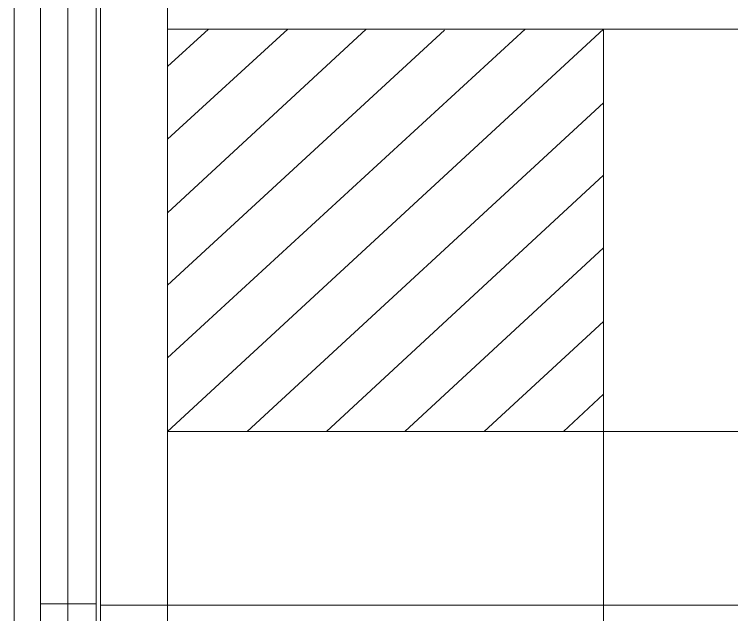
# Model space of a CAD drawing. Header units: metres. Extents: x 1223 to 5739, y -151236 to 19014.
# Drawn here: x 5137.73 to 5150.57, y -151046.74 to -151035.98 of the extents above; entities that cross this region are included whole.
import ezdxf

# ---------------------------------------------------------------- set-up
doc = ezdxf.new("R2010")
doc.units = ezdxf.units.M
doc.layers.add('PDF_Geometry', color=7, linetype='Continuous')

msp = doc.modelspace()

# ---------------------------------------------------------------- linework, layer by layer
at = {"layer": 'PDF_Geometry', "color": 8, "lineweight": 13}
for points in [[(5137.725, -151048.501), (5137.725, -151036.309), (5137.725, -151048.501), (5137.725, -151036.309), (5137.725, -151048.501), (5137.725, -151036.309), (5137.725, -151048.501), (5137.725, -151000.728)], [(5137.725, -151108.161), (5137.725, -151048.725), (5137.725, -151034.379), (5137.725, -151009.466)], [(5137.725, -151010.888), (5137.725, -151034.399), (5137.725, -151048.725), (5137.725, -151082.151)], [(5140.469, -151026.86), (5140.469, -151036.248)], [(5138.68, -151049.09), (5138.68, -151032.997)], [(5138.762, -151047.891), (5138.172, -151048.481), (5138.762, -151047.891), (5138.172, -151048.481), (5138.762, -151047.891), (5138.172, -151048.481), (5138.762, -151047.891), (5138.172, -151048.481), (5138.762, -151047.912), (5138.172, -151048.481), (5138.762, -151047.912), (5138.172, -151048.481), (5138.762, -151047.912), (5138.172, -151048.481), (5138.762, -151047.912), (5138.172, -151048.481), (5138.762, -151047.912), (5138.172, -151048.481), (5138.762, -151047.912), (5138.172, -151048.481), (5138.762, -151047.912), (5138.193, -151048.481), (5138.193, -151033.85)], [(5139.27, -151048.135), (5139.27, -151046.571), (5139.27, -151035.537), (5139.27, -151033.972), (5139.27, -151033.85), (5163.268, -151033.85)], [(5244.751, -151033.972), (5139.188, -151033.972), (5139.188, -151048.135)], [(5137.725, -151047.729), (5137.725, -151034.297)], [(5139.188, -151046.55), (5138.193, -151046.55), (5138.193, -151035.557), (5139.188, -151035.557)], [(5139.27, -151035.537), (5163.268, -151035.537), (5163.268, -151046.571), (5139.27, -151046.571)], [(5140.469, -151042.141), (5146.869, -151036.248)], [(5140.469, -151039.54), (5144.025, -151036.248)], [(5140.469, -151038.219), (5142.622, -151036.248)], [(5140.469, -151036.919), (5141.2, -151036.248)], [(5140.469, -151062.481), (5140.469, -151043.462), (5148.271, -151036.248), (5156.867, -151036.248)], [(5140.469, -151040.84), (5145.427, -151036.268)], [(5141.891, -151043.462), (5148.271, -151037.569)], [(5143.313, -151043.462), (5148.271, -151038.869)], [(5144.715, -151043.462), (5148.271, -151040.17)], [(5146.138, -151043.462), (5148.271, -151041.491)], [(5147.56, -151043.462), (5148.271, -151042.791)], [(5147.804, -151043.462), (5161.459, -151043.462)], [(5148.271, -151062.481), (5148.271, -151043.462)], [(5138.68, -151046.55), (5138.68, -151048.257), (5138.802, -151048.257), (5161.459, -151048.257)]]:
    msp.add_lwpolyline(points, dxfattribs=at)
msp.add_lwpolyline([(5148.271, -151036.248), (5140.469, -151036.248), (5140.469, -151043.462), (5148.271, -151043.462)], close=True, dxfattribs=at)

doc.saveas('drawing.dxf')
